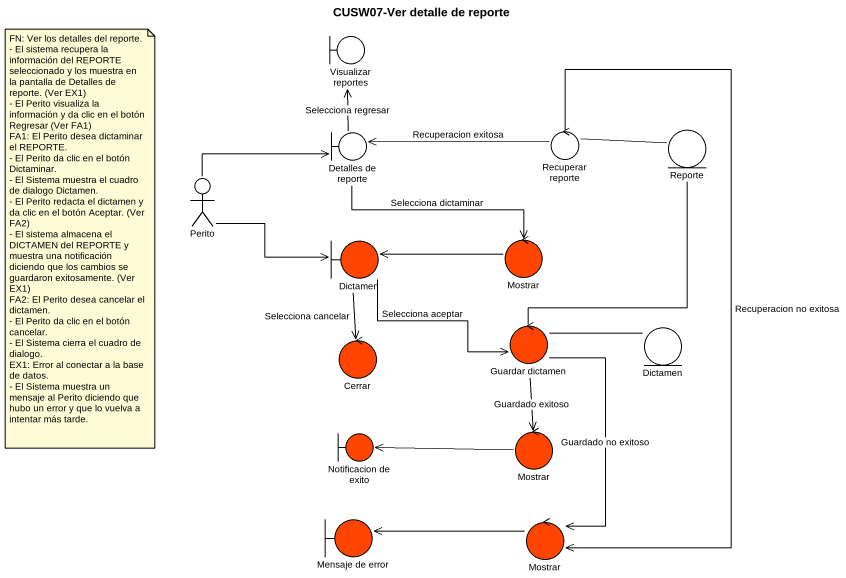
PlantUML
@startuml
title CUSW07-Ver detalle de reporte
boundary "Visualizar reportes" as Visualizar_reportes
boundary "Detalles de reporte" as Detalles_de_reporte
control "Recuperar reporte" as Recuperar_reporte
entity Reporte
actor Perito
boundary Dictamen #FF4500
control Mostrar #FF4500
control Cerrar #FF4500
control "Guardar dictamen" as Guardar_dictamen #FF4500
entity "Dictamen" as Dictamen_2
boundary "Notificacion de exito" as Notificacion_de_exito #FF4500
control "Mostrar" as Mostrar_2 #FF4500
boundary "Mensaje de error" as Mensaje_de_error #FF4500
control "Mostrar" as Mostrar_3 #FF4500
Detalles_de_reporte -up-> Visualizar_reportes : Selecciona regresar
Detalles_de_reporte --> Mostrar : Selecciona dictaminar
Recuperar_reporte -left-> Detalles_de_reporte : Recuperacion exitosa
Recuperar_reporte -right- Reporte
Recuperar_reporte --> Mostrar_3 : Recuperacion no exitosa
Perito -right-> Detalles_de_reporte
Perito -right-> Dictamen
Dictamen --> Cerrar : Selecciona cancelar
Dictamen -right-> Guardar_dictamen : Selecciona aceptar
Mostrar -left-> Dictamen
Guardar_dictamen -up- Reporte
Guardar_dictamen -right- Dictamen_2
Guardar_dictamen --> Mostrar_2 : Guardado exitoso
Guardar_dictamen --> Mostrar_3 : Guardado no exitoso
Mostrar_2 -left-> Notificacion_de_exito
Mostrar_3 -left-> Mensaje_de_error
note as N1
  FN: Ver los detalles del reporte.
  - El sistema recupera la información del REPORTE seleccionado y los muestra en la pantalla de Detalles de reporte. (Ver EX1)
  - El Perito visualiza la información y da clic en el botón Regresar (Ver FA1)
  FA1: El Perito desea dictaminar el REPORTE.
  - El Perito da clic en el botón Dictaminar.
  - El Sistema muestra el cuadro de dialogo Dictamen.
  - El Perito redacta el dictamen y da clic en el botón Aceptar. (Ver FA2)
  - El sistema almacena el DICTAMEN del REPORTE y muestra una notificación diciendo que los cambios se guardaron exitosamente. (Ver EX1)
  FA2: El Perito desea cancelar el dictamen.
  - El Perito da clic en el botón cancelar.
  - El Sistema cierra el cuadro de dialogo.
  EX1: Error al conectar a la base de datos.
  - El Sistema muestra un mensaje al Perito diciendo que hubo un error y que lo vuelva a intentar más tarde.
end note
@enduml
